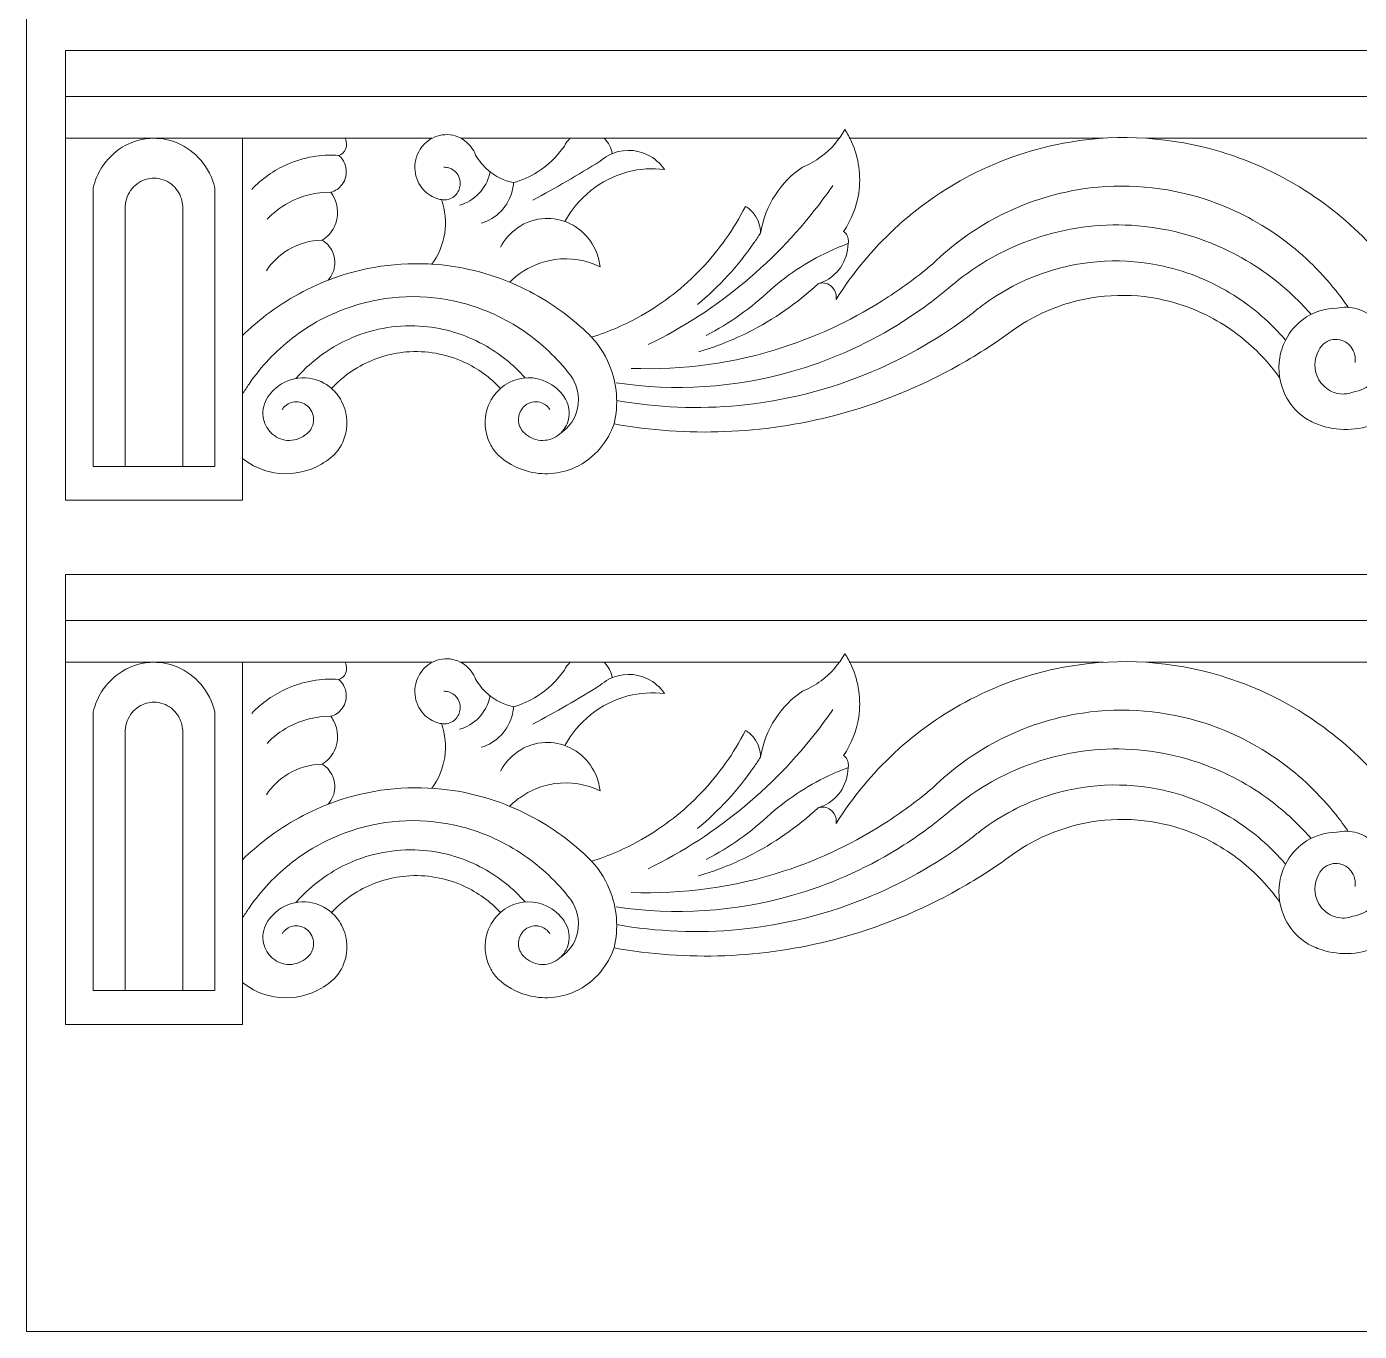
# Model space of a CAD drawing. Header units: millimetres. Extents: x 5151 to 5395, y 762 to 1020.
# Drawn here: x 5151 to 5219.7, y 898 to 965.2 of the extents above; entities that cross this region are included whole.
import ezdxf

# ---------------------------------------------------------------- set-up
doc = ezdxf.new("R2010")
doc.units = ezdxf.units.MM
doc.header["$MEASUREMENT"] = 0
doc.layers.add('SITARA ALL', color=18, linetype='Continuous', true_color=0x000000)

msp = doc.modelspace()

# ---------------------------------------------------------------- linework, layer by layer
at = {"layer": 'SITARA ALL', "lineweight": 9}
for points, knots in [([(5151.033, 1020.027), (5151.033, 1020.027), (5395.033, 1020.027), (5395.033, 1020.027), (5395.033, 1020.027), (5395.033, 898.027), (5395.033, 898.027), (5395.033, 898.027), (5151.033, 898.027), (5151.033, 898.027), (5151.033, 898.027), (5151.033, 1020.027), (5151.033, 1020.027)], [0, 0, 0, 0, 0.25, 0.25, 0.25, 0.5, 0.5, 0.5, 0.75, 0.75, 0.75, 1, 1, 1, 1]), ([(5162.156, 959.497), (5162.156, 959.497), (5162.156, 940.845), (5162.156, 940.845), (5162.156, 940.845), (5153.033, 940.845), (5153.033, 940.845), (5153.033, 940.845), (5153.033, 964.027), (5153.033, 964.027), (5153.033, 964.027), (5252.987, 964.027), (5252.987, 964.027), (5252.987, 964.027), (5352.941, 964.027), (5352.941, 964.027), (5352.941, 964.027), (5352.941, 940.845), (5352.941, 940.845), (5352.941, 940.845), (5343.818, 940.845), (5343.818, 940.845), (5343.818, 940.845), (5343.818, 959.497), (5343.818, 959.497)], [0, 0, 0, 0, 0.111111, 0.111111, 0.111111, 0.222222, 0.222222, 0.222222, 0.333333, 0.333333, 0.333333, 0.444444, 0.444444, 0.444444, 0.555556, 0.555556, 0.555556, 0.666667, 0.666667, 0.666667, 0.777778, 0.777778, 0.777778, 1, 1, 1, 1]), ([(5153.033, 961.646), (5153.033, 961.646), (5252.987, 961.646), (5252.987, 961.646), (5252.987, 961.646), (5352.941, 961.646), (5352.941, 961.646)], [0, 0, 0, 0, 0.333333, 0.333333, 0.333333, 1, 1, 1, 1]), ([(5153.033, 959.497), (5153.033, 959.497), (5171.92, 959.497), (5171.92, 959.497), (5171.92, 959.497), (5162.476, 959.497), (5162.476, 959.497)], [0, 0, 0, 0, 0.333333, 0.333333, 0.333333, 1, 1, 1, 1]), ([(5160.722, 942.586), (5160.722, 942.586), (5160.722, 956.948), (5160.722, 956.948), (5160.6, 957.473), (5160.354, 957.96), (5160.006, 958.37), (5159.676, 958.758), (5159.259, 959.063), (5158.789, 959.258), (5158.41, 959.416), (5158.004, 959.497), (5157.594, 959.497), (5157.016, 959.496), (5156.449, 959.336), (5155.956, 959.032), (5155.524, 958.767), (5155.161, 958.405), (5154.893, 957.974), (5154.695, 957.658), (5154.552, 957.311), (5154.467, 956.948), (5154.467, 956.948), (5154.467, 942.586), (5154.467, 942.586), (5154.467, 942.586), (5160.722, 942.586), (5160.722, 942.586)], [0, 0, 0, 0, 0.111111, 0.111111, 0.111111, 0.222222, 0.222222, 0.222222, 0.333333, 0.333333, 0.333333, 0.444444, 0.444444, 0.444444, 0.555556, 0.555556, 0.555556, 0.666667, 0.666667, 0.666667, 0.777778, 0.777778, 0.777778, 0.888889, 0.888889, 0.888889, 1, 1, 1, 1]), ([(5162.63, 956.859), (5163.149, 957.407), (5163.772, 957.847), (5164.462, 958.153), (5165.297, 958.523), (5166.211, 958.681), (5167.122, 958.612), (5167.274, 958.667), (5167.397, 958.781), (5167.464, 958.928), (5167.548, 959.11), (5167.543, 959.32), (5167.448, 959.497)], [0, 0, 0, 0, 0.2, 0.2, 0.2, 0.4, 0.4, 0.4, 0.6, 0.6, 0.6, 1, 1, 1, 1]), ([(5174.458, 955.12), (5174.848, 955.233), (5175.2, 955.447), (5175.478, 955.742), (5175.771, 956.052), (5175.975, 956.434), (5176.07, 956.85), (5176.098, 956.969), (5176.116, 957.09), (5176.126, 957.211), (5175.64, 957.31), (5175.187, 957.531), (5174.812, 957.855), (5174.556, 958.076), (5174.339, 958.339), (5174.17, 958.631), (5174.056, 958.924), (5173.863, 959.179), (5173.612, 959.367), (5173.314, 959.591), (5172.947, 959.702), (5172.575, 959.681), (5172.22, 959.66), (5171.882, 959.521), (5171.615, 959.286), (5171.533, 959.214), (5171.458, 959.134), (5171.391, 959.047), (5171.155, 958.736), (5171.03, 958.355), (5171.039, 957.964), (5171.046, 957.592), (5171.173, 957.232), (5171.402, 956.939), (5171.595, 956.69), (5171.856, 956.503), (5172.154, 956.4), (5172.238, 956.372), (5172.324, 956.35), (5172.411, 956.336), (5172.642, 956.291), (5172.88, 956.351), (5173.062, 956.499), (5173.223, 956.631), (5173.33, 956.818), (5173.362, 957.024), (5173.366, 957.048), (5173.369, 957.072), (5173.371, 957.096), (5173.389, 957.325), (5173.314, 957.553), (5173.163, 957.727), (5173.028, 957.883), (5172.837, 957.981), (5172.631, 957.999), (5172.6, 958.002), (5172.569, 958.003), (5172.538, 958.002)], [0, 0, 0, 0, 0.05, 0.05, 0.05, 0.1, 0.1, 0.1, 0.15, 0.15, 0.15, 0.2, 0.2, 0.2, 0.25, 0.25, 0.25, 0.3, 0.3, 0.3, 0.35, 0.35, 0.35, 0.4, 0.4, 0.4, 0.45, 0.45, 0.45, 0.5, 0.5, 0.5, 0.55, 0.55, 0.55, 0.6, 0.6, 0.6, 0.65, 0.65, 0.65, 0.7, 0.7, 0.7, 0.75, 0.75, 0.75, 0.8, 0.8, 0.8, 0.85, 0.85, 0.85, 0.9, 0.9, 0.9, 1, 1, 1, 1]), ([(5192.911, 959.497), (5192.911, 959.497), (5173.408, 959.497), (5173.408, 959.497), (5173.408, 959.497), (5192.911, 959.497), (5192.911, 959.497)], [0, 0, 0, 0, 0.5, 0.5, 0.5, 1, 1, 1, 1]), ([(5179.04, 959.497), (5178.918, 959.382), (5178.818, 959.246), (5178.746, 959.095), (5178.373, 958.556), (5177.895, 958.098), (5177.34, 957.749), (5176.963, 957.513), (5176.554, 957.332), (5176.126, 957.211)], [0, 0, 0, 0, 0.25, 0.25, 0.25, 0.5, 0.5, 0.5, 1, 1, 1, 1]), ([(5193.364, 954.07), (5193.408, 954.262), (5193.358, 954.463), (5193.228, 954.61), (5193.198, 954.644), (5193.164, 954.674), (5193.127, 954.699), (5193.536, 955.288), (5193.803, 955.962), (5193.909, 956.671), (5194.044, 957.569), (5193.917, 958.486), (5193.544, 959.313), (5193.445, 959.531), (5193.33, 959.741), (5193.199, 959.941), (5192.891, 959.398), (5192.474, 958.924), (5191.973, 958.55), (5191.675, 958.328), (5191.351, 958.146), (5191.007, 958.006), (5190.453, 957.631), (5189.981, 957.148), (5189.617, 956.587), (5189.226, 955.987), (5188.964, 955.313), (5188.846, 954.607), (5188.851, 954.962), (5188.738, 955.308), (5188.524, 955.592), (5188.403, 955.752), (5188.251, 955.886), (5188.078, 955.987), (5187.474, 954.81), (5186.704, 953.726), (5185.792, 952.769), (5184.89, 951.821), (5183.853, 951.01), (5182.715, 950.363), (5181.901, 949.901), (5181.04, 949.527), (5180.147, 949.248)], [0, 0, 0, 0, 0.066667, 0.066667, 0.066667, 0.133333, 0.133333, 0.133333, 0.2, 0.2, 0.2, 0.266667, 0.266667, 0.266667, 0.333333, 0.333333, 0.333333, 0.4, 0.4, 0.4, 0.466667, 0.466667, 0.466667, 0.533333, 0.533333, 0.533333, 0.6, 0.6, 0.6, 0.666667, 0.666667, 0.666667, 0.733333, 0.733333, 0.733333, 0.8, 0.8, 0.8, 0.866667, 0.866667, 0.866667, 1, 1, 1, 1]), ([(5181.206, 958.703), (5181.162, 958.998), (5181.022, 959.27), (5180.809, 959.479), (5180.809, 959.479), (5180.79, 959.497), (5180.79, 959.497)], [0, 0, 0, 0, 0.333333, 0.333333, 0.333333, 1, 1, 1, 1]), ([(5191.815, 952.001), (5192.034, 952.081), (5192.279, 952.044), (5192.465, 951.903), (5192.616, 951.788), (5192.716, 951.619), (5192.745, 951.432), (5192.758, 951.354), (5192.758, 951.274), (5192.745, 951.195), (5193.589, 952.535), (5194.604, 953.759), (5195.763, 954.837), (5196.936, 955.927), (5198.251, 956.853), (5199.672, 957.591), (5201.281, 958.425), (5203.011, 959.002), (5204.799, 959.3), (5207.397, 959.732), (5210.062, 959.56), (5212.583, 958.797), (5214.204, 958.307), (5215.745, 957.583), (5217.157, 956.649), (5218.458, 955.789), (5219.641, 954.763), (5220.676, 953.597), (5220.818, 953.437), (5220.957, 953.275), (5221.093, 953.111), (5222.087, 951.623), (5223.256, 950.262), (5224.577, 949.055), (5225.92, 947.827), (5227.412, 946.774), (5229.019, 945.92), (5230.803, 944.972), (5232.713, 944.285), (5234.692, 943.878), (5237.95, 943.211), (5241.32, 943.329), (5244.523, 944.224), (5245.941, 944.62), (5247.313, 945.163), (5248.618, 945.843)], [0, 0, 0, 0, 0.0625, 0.0625, 0.0625, 0.125, 0.125, 0.125, 0.1875, 0.1875, 0.1875, 0.25, 0.25, 0.25, 0.3125, 0.3125, 0.3125, 0.375, 0.375, 0.375, 0.4375, 0.4375, 0.4375, 0.5, 0.5, 0.5, 0.5625, 0.5625, 0.5625, 0.625, 0.625, 0.625, 0.6875, 0.6875, 0.6875, 0.75, 0.75, 0.75, 0.8125, 0.8125, 0.8125, 0.875, 0.875, 0.875, 1, 1, 1, 1]), ([(5193.456, 959.497), (5193.456, 959.497), (5206.502, 959.497), (5206.502, 959.497), (5206.502, 959.497), (5193.456, 959.497), (5193.456, 959.497)], [0, 0, 0, 0, 0.5, 0.5, 0.5, 1, 1, 1, 1]), ([(5178.773, 955.21), (5179.106, 955.818), (5179.555, 956.356), (5180.094, 956.792), (5180.659, 957.249), (5181.316, 957.581), (5182.019, 957.765), (5182.635, 957.925), (5183.275, 957.966), (5183.906, 957.886), (5183.683, 958.213), (5183.38, 958.476), (5183.025, 958.65), (5182.395, 958.959), (5181.655, 958.949), (5181.034, 958.622), (5180.874, 958.538), (5180.724, 958.435), (5180.588, 958.315), (5179.452, 957.611), (5178.295, 956.941), (5177.118, 956.308)], [0, 0, 0, 0, 0.125, 0.125, 0.125, 0.25, 0.25, 0.25, 0.375, 0.375, 0.375, 0.5, 0.5, 0.5, 0.625, 0.625, 0.625, 0.75, 0.75, 0.75, 1, 1, 1, 1]), ([(5166.707, 956.716), (5166.941, 956.777), (5167.145, 956.916), (5167.288, 957.111), (5167.38, 957.236), (5167.445, 957.379), (5167.478, 957.532), (5167.545, 957.836), (5167.482, 958.154), (5167.305, 958.41), (5167.253, 958.485), (5167.192, 958.553), (5167.122, 958.612)], [0, 0, 0, 0, 0.2, 0.2, 0.2, 0.4, 0.4, 0.4, 0.6, 0.6, 0.6, 1, 1, 1, 1]), ([(5156.115, 942.586), (5156.115, 942.586), (5156.115, 955.998), (5156.115, 955.998), (5156.134, 956.33), (5156.257, 956.647), (5156.467, 956.904), (5156.66, 957.14), (5156.921, 957.31), (5157.214, 957.392), (5157.338, 957.426), (5157.466, 957.443), (5157.594, 957.443), (5157.922, 957.442), (5158.239, 957.331), (5158.495, 957.127), (5158.737, 956.934), (5158.914, 956.672), (5159.005, 956.377), (5159.043, 956.254), (5159.066, 956.127), (5159.073, 955.998), (5159.073, 955.998), (5159.073, 942.586), (5159.073, 942.586)], [0, 0, 0, 0, 0.111111, 0.111111, 0.111111, 0.222222, 0.222222, 0.222222, 0.333333, 0.333333, 0.333333, 0.444444, 0.444444, 0.444444, 0.555556, 0.555556, 0.555556, 0.666667, 0.666667, 0.666667, 0.777778, 0.777778, 0.777778, 1, 1, 1, 1]), ([(5173.338, 956.048), (5173.718, 956.152), (5174.062, 956.358), (5174.333, 956.644), (5174.616, 956.942), (5174.812, 957.311), (5174.903, 957.712), (5174.907, 957.731), (5174.911, 957.751), (5174.915, 957.771)], [0, 0, 0, 0, 0.25, 0.25, 0.25, 0.5, 0.5, 0.5, 1, 1, 1, 1]), ([(5166.258, 954.248), (5166.527, 954.408), (5166.743, 954.643), (5166.882, 954.924), (5167.13, 955.425), (5167.117, 956.015), (5166.847, 956.504), (5166.806, 956.578), (5166.759, 956.649), (5166.707, 956.716), (5165.947, 956.725), (5165.197, 956.538), (5164.53, 956.172), (5164.12, 955.947), (5163.747, 955.66), (5163.424, 955.321)], [0, 0, 0, 0, 0.166667, 0.166667, 0.166667, 0.333333, 0.333333, 0.333333, 0.5, 0.5, 0.5, 0.666667, 0.666667, 0.666667, 1, 1, 1, 1]), ([(5182.185, 947.641), (5184.842, 947.536), (5187.496, 947.904), (5190.024, 948.728), (5191.932, 949.351), (5193.749, 950.222), (5195.429, 951.32), (5196.231, 951.843), (5197, 952.416), (5197.731, 953.035), (5198.711, 953.988), (5199.822, 954.796), (5201.031, 955.433), (5202.416, 956.163), (5203.914, 956.653), (5205.462, 956.884), (5207.575, 957.198), (5209.733, 957.016), (5211.763, 956.354), (5213.132, 955.907), (5214.424, 955.253), (5215.594, 954.414), (5216.69, 953.628), (5217.67, 952.693), (5218.507, 951.636), (5218.725, 951.361), (5218.933, 951.078), (5219.131, 950.788)], [0, 0, 0, 0, 0.1, 0.1, 0.1, 0.2, 0.2, 0.2, 0.3, 0.3, 0.3, 0.4, 0.4, 0.4, 0.5, 0.5, 0.5, 0.6, 0.6, 0.6, 0.7, 0.7, 0.7, 0.8, 0.8, 0.8, 1, 1, 1, 1]), ([(5183.058, 948.864), (5184.845, 949.732), (5186.519, 950.815), (5188.043, 952.089), (5189.548, 953.347), (5190.899, 954.777), (5192.07, 956.351), (5192.245, 956.586), (5192.416, 956.824), (5192.583, 957.066)], [0, 0, 0, 0, 0.25, 0.25, 0.25, 0.5, 0.5, 0.5, 1, 1, 1, 1]), ([(5171.908, 953.011), (5172.259, 953.477), (5172.488, 954.022), (5172.576, 954.599), (5172.665, 955.183), (5172.609, 955.779), (5172.411, 956.336)], [0, 0, 0, 0, 0.333333, 0.333333, 0.333333, 1, 1, 1, 1]), ([(5175.455, 953.888), (5175.664, 954.287), (5175.966, 954.63), (5176.335, 954.888), (5176.752, 955.179), (5177.245, 955.346), (5177.753, 955.368), (5177.964, 955.377), (5178.174, 955.361), (5178.381, 955.32), (5178.84, 955.227), (5179.268, 955.017), (5179.622, 954.71), (5179.974, 954.405), (5180.245, 954.018), (5180.412, 953.583), (5180.501, 953.353), (5180.56, 953.112), (5180.588, 952.868), (5179.864, 953.226), (5179.048, 953.358), (5178.248, 953.246), (5177.597, 953.154), (5176.979, 952.906), (5176.445, 952.523), (5176.26, 952.39), (5176.085, 952.242), (5175.924, 952.08)], [0, 0, 0, 0, 0.1, 0.1, 0.1, 0.2, 0.2, 0.2, 0.3, 0.3, 0.3, 0.4, 0.4, 0.4, 0.5, 0.5, 0.5, 0.6, 0.6, 0.6, 0.7, 0.7, 0.7, 0.8, 0.8, 0.8, 1, 1, 1, 1]), ([(5181.412, 946.898), (5184.432, 946.445), (5187.513, 946.642), (5190.45, 947.477), (5192.358, 948.019), (5194.182, 948.819), (5195.873, 949.855), (5196.861, 950.46), (5197.8, 951.142), (5198.682, 951.893), (5199.715, 952.766), (5200.875, 953.478), (5202.121, 954.004), (5203.666, 954.656), (5205.323, 955.005), (5207, 955.032), (5208.727, 955.059), (5210.443, 954.743), (5212.047, 954.102), (5213.313, 953.598), (5214.494, 952.902), (5215.55, 952.04), (5216.152, 951.549), (5216.711, 951.008), (5217.222, 950.422)], [0, 0, 0, 0, 0.111111, 0.111111, 0.111111, 0.222222, 0.222222, 0.222222, 0.333333, 0.333333, 0.333333, 0.444444, 0.444444, 0.444444, 0.555556, 0.555556, 0.555556, 0.666667, 0.666667, 0.666667, 0.777778, 0.777778, 0.777778, 1, 1, 1, 1]), ([(5185.608, 950.935), (5186.716, 951.853), (5187.692, 952.918), (5188.51, 954.102), (5188.625, 954.268), (5188.737, 954.436), (5188.846, 954.607)], [0, 0, 0, 0, 0.333333, 0.333333, 0.333333, 1, 1, 1, 1]), ([(5166.569, 952.186), (5166.779, 952.418), (5166.901, 952.716), (5166.914, 953.029), (5166.93, 953.353), (5166.828, 953.672), (5166.628, 953.927), (5166.526, 954.057), (5166.401, 954.166), (5166.258, 954.248), (5165.639, 954.242), (5165.033, 954.068), (5164.504, 953.745), (5164.059, 953.474), (5163.679, 953.108), (5163.39, 952.674)], [0, 0, 0, 0, 0.166667, 0.166667, 0.166667, 0.333333, 0.333333, 0.333333, 0.5, 0.5, 0.5, 0.666667, 0.666667, 0.666667, 1, 1, 1, 1]), ([(5186.048, 949.342), (5187.255, 949.965), (5188.369, 950.753), (5189.358, 951.685), (5190.321, 952.534), (5191.408, 953.231), (5192.58, 953.753), (5192.838, 953.868), (5193.099, 953.973), (5193.364, 954.07), (5193.357, 953.626), (5193.217, 953.193), (5192.964, 952.828), (5192.747, 952.516), (5192.451, 952.268), (5192.107, 952.109), (5192.012, 952.065), (5191.915, 952.029), (5191.815, 952.001), (5190.742, 951.003), (5189.533, 950.162), (5188.225, 949.503), (5187.4, 949.089), (5186.54, 948.75), (5185.655, 948.491)], [0, 0, 0, 0, 0.111111, 0.111111, 0.111111, 0.222222, 0.222222, 0.222222, 0.333333, 0.333333, 0.333333, 0.444444, 0.444444, 0.444444, 0.555556, 0.555556, 0.555556, 0.666667, 0.666667, 0.666667, 0.777778, 0.777778, 0.777778, 1, 1, 1, 1]), ([(5215.909, 949.097), (5215.137, 949.997), (5214.236, 950.777), (5213.233, 951.409), (5212.124, 952.109), (5210.904, 952.613), (5209.625, 952.902), (5207.621, 953.352), (5205.532, 953.25), (5203.582, 952.605), (5202.385, 952.209), (5201.261, 951.621), (5200.254, 950.863), (5200.086, 950.736), (5199.92, 950.605), (5199.759, 950.469), (5198.162, 949.251), (5196.418, 948.239), (5194.568, 947.459), (5192.397, 946.543), (5190.1, 945.961), (5187.756, 945.733), (5185.648, 945.529), (5183.522, 945.614), (5181.437, 945.985)], [0, 0, 0, 0, 0.111111, 0.111111, 0.111111, 0.222222, 0.222222, 0.222222, 0.333333, 0.333333, 0.333333, 0.444444, 0.444444, 0.444444, 0.555556, 0.555556, 0.555556, 0.666667, 0.666667, 0.666667, 0.777778, 0.777778, 0.777778, 1, 1, 1, 1]), ([(5177.991, 945.527), (5177.871, 945.707), (5177.69, 945.837), (5177.482, 945.892), (5177.22, 945.961), (5176.942, 945.903), (5176.73, 945.735), (5176.699, 945.711), (5176.67, 945.685), (5176.643, 945.657), (5176.469, 945.478), (5176.374, 945.237), (5176.379, 944.988), (5176.382, 944.744), (5176.48, 944.511), (5176.653, 944.339), (5176.683, 944.31), (5176.715, 944.283), (5176.748, 944.258), (5176.991, 944.046), (5177.303, 943.929), (5177.625, 943.928), (5177.945, 943.93), (5178.254, 944.046), (5178.496, 944.256), (5178.516, 944.273), (5178.536, 944.291), (5178.556, 944.31), (5178.779, 944.528), (5178.925, 944.813), (5178.971, 945.122), (5179.027, 945.487), (5178.942, 945.86), (5178.733, 946.164), (5178.733, 946.164), (5178.726, 946.176), (5178.726, 946.176), (5178.504, 946.503), (5178.2, 946.766), (5177.845, 946.939), (5177.226, 947.24), (5176.5, 947.229), (5175.89, 946.909), (5175.733, 946.827), (5175.586, 946.726), (5175.453, 946.609), (5175.145, 946.339), (5174.915, 945.993), (5174.784, 945.605), (5174.578, 944.997), (5174.625, 944.332), (5174.913, 943.759), (5175.018, 943.551), (5175.154, 943.36), (5175.316, 943.192), (5175.735, 942.804), (5176.239, 942.518), (5176.787, 942.357), (5177.614, 942.116), (5178.5, 942.18), (5179.284, 942.536), (5179.792, 942.768), (5180.242, 943.11), (5180.601, 943.539), (5180.909, 943.907), (5181.147, 944.329), (5181.302, 944.784), (5181.542, 945.788), (5181.462, 946.841), (5181.073, 947.797), (5180.822, 948.412), (5180.446, 948.969), (5179.967, 949.431), (5179.946, 949.451), (5179.925, 949.472), (5179.903, 949.492), (5178.967, 950.383), (5177.904, 951.129), (5176.747, 951.706), (5175.394, 952.382), (5173.93, 952.809), (5172.426, 952.968), (5170.559, 953.163), (5168.674, 952.939), (5166.905, 952.31), (5165.637, 951.86), (5164.448, 951.213), (5163.38, 950.393), (5162.95, 950.063), (5162.542, 949.707), (5162.156, 949.327)], [0, 0, 0, 0, 0.032258, 0.032258, 0.032258, 0.064516, 0.064516, 0.064516, 0.096774, 0.096774, 0.096774, 0.129032, 0.129032, 0.129032, 0.16129, 0.16129, 0.16129, 0.193548, 0.193548, 0.193548, 0.225806, 0.225806, 0.225806, 0.258065, 0.258065, 0.258065, 0.290323, 0.290323, 0.290323, 0.322581, 0.322581, 0.322581, 0.354839, 0.354839, 0.354839, 0.387097, 0.387097, 0.387097, 0.419355, 0.419355, 0.419355, 0.451613, 0.451613, 0.451613, 0.483871, 0.483871, 0.483871, 0.516129, 0.516129, 0.516129, 0.548387, 0.548387, 0.548387, 0.580645, 0.580645, 0.580645, 0.612903, 0.612903, 0.612903, 0.645161, 0.645161, 0.645161, 0.677419, 0.677419, 0.677419, 0.709677, 0.709677, 0.709677, 0.741935, 0.741935, 0.741935, 0.774194, 0.774194, 0.774194, 0.806452, 0.806452, 0.806452, 0.83871, 0.83871, 0.83871, 0.870968, 0.870968, 0.870968, 0.903226, 0.903226, 0.903226, 0.935484, 0.935484, 0.935484, 1, 1, 1, 1]), ([(5178.556, 944.31), (5178.856, 944.507), (5179.097, 944.78), (5179.256, 945.102), (5179.55, 945.701), (5179.543, 946.403), (5179.235, 946.995), (5179.177, 947.106), (5179.11, 947.211), (5179.033, 947.31), (5178.365, 948.176), (5177.566, 948.932), (5176.664, 949.552), (5175.686, 950.225), (5174.597, 950.722), (5173.448, 951.02), (5171.568, 951.506), (5169.589, 951.437), (5167.748, 950.82), (5166.653, 950.452), (5165.629, 949.903), (5164.717, 949.194), (5163.859, 948.527), (5163.109, 947.732), (5162.493, 946.836), (5162.375, 946.666), (5162.263, 946.492), (5162.156, 946.315)], [0, 0, 0, 0, 0.1, 0.1, 0.1, 0.2, 0.2, 0.2, 0.3, 0.3, 0.3, 0.4, 0.4, 0.4, 0.5, 0.5, 0.5, 0.6, 0.6, 0.6, 0.7, 0.7, 0.7, 0.8, 0.8, 0.8, 1, 1, 1, 1]), ([(5181.302, 944.784), (5185.081, 944.101), (5188.963, 944.25), (5192.679, 945.22), (5194.919, 945.806), (5197.073, 946.679), (5199.089, 947.818), (5200.1, 948.389), (5201.073, 949.023), (5202.003, 949.719), (5202.984, 950.38), (5204.076, 950.86), (5205.226, 951.136), (5207.016, 951.564), (5208.89, 951.476), (5210.632, 950.883), (5211.706, 950.516), (5212.71, 949.969), (5213.6, 949.264), (5214.368, 948.657), (5215.044, 947.943), (5215.61, 947.144)], [0, 0, 0, 0, 0.125, 0.125, 0.125, 0.25, 0.25, 0.25, 0.375, 0.375, 0.375, 0.5, 0.5, 0.5, 0.625, 0.625, 0.625, 0.75, 0.75, 0.75, 1, 1, 1, 1]), ([(5219.486, 947.949), (5219.527, 948.227), (5219.455, 948.51), (5219.287, 948.736), (5219.166, 948.898), (5218.999, 949.02), (5218.807, 949.085), (5218.519, 949.181), (5218.203, 949.137), (5217.953, 948.964), (5217.809, 948.866), (5217.693, 948.732), (5217.615, 948.575), (5217.354, 948.101), (5217.358, 947.524), (5217.628, 947.054), (5217.668, 946.984), (5217.714, 946.917), (5217.765, 946.854), (5217.958, 946.615), (5218.223, 946.444), (5218.52, 946.365), (5218.803, 946.291), (5219.102, 946.307), (5219.376, 946.411), (5219.761, 946.482), (5220.119, 946.659), (5220.409, 946.923), (5220.704, 947.192), (5220.922, 947.535), (5221.038, 947.918), (5221.146, 948.272), (5221.166, 948.648), (5221.097, 949.012), (5221.022, 949.41), (5220.84, 949.78), (5220.572, 950.082), (5220.312, 950.375), (5219.976, 950.59), (5219.601, 950.704), (5219.26, 950.807), (5218.898, 950.819), (5218.551, 950.74), (5217.999, 950.742), (5217.459, 950.587), (5216.993, 950.292), (5216.586, 950.035), (5216.247, 949.684), (5216.003, 949.269), (5215.806, 948.935), (5215.673, 948.567), (5215.61, 948.185), (5215.501, 947.53), (5215.6, 946.859), (5215.893, 946.263), (5216.107, 945.827), (5216.423, 945.449), (5216.813, 945.159), (5217.042, 944.99), (5217.293, 944.856), (5217.56, 944.759), (5218.551, 944.379), (5219.651, 944.403), (5220.624, 944.828), (5221.181, 945.072), (5221.679, 945.435), (5222.082, 945.891), (5222.2, 946.025), (5222.31, 946.165), (5222.41, 946.313), (5222.806, 946.893), (5223.058, 947.559), (5223.144, 948.256), (5223.25, 949.094), (5223.116, 949.944), (5222.757, 950.709), (5222.613, 951.016), (5222.433, 951.305), (5222.221, 951.57)], [0, 0, 0, 0, 0.037037, 0.037037, 0.037037, 0.074074, 0.074074, 0.074074, 0.111111, 0.111111, 0.111111, 0.148148, 0.148148, 0.148148, 0.185185, 0.185185, 0.185185, 0.222222, 0.222222, 0.222222, 0.259259, 0.259259, 0.259259, 0.296296, 0.296296, 0.296296, 0.333333, 0.333333, 0.333333, 0.37037, 0.37037, 0.37037, 0.407407, 0.407407, 0.407407, 0.444444, 0.444444, 0.444444, 0.481481, 0.481481, 0.481481, 0.518519, 0.518519, 0.518519, 0.555556, 0.555556, 0.555556, 0.592593, 0.592593, 0.592593, 0.62963, 0.62963, 0.62963, 0.666667, 0.666667, 0.666667, 0.703704, 0.703704, 0.703704, 0.740741, 0.740741, 0.740741, 0.777778, 0.777778, 0.777778, 0.814815, 0.814815, 0.814815, 0.851852, 0.851852, 0.851852, 0.888889, 0.888889, 0.888889, 0.925926, 0.925926, 0.925926, 1, 1, 1, 1]), ([(5176.724, 947.15), (5176.111, 947.843), (5175.383, 948.424), (5174.573, 948.87), (5173.624, 949.392), (5172.578, 949.71), (5171.5, 949.805), (5170.243, 949.915), (5168.978, 949.716), (5167.815, 949.225), (5166.946, 948.859), (5166.148, 948.34), (5165.46, 947.695), (5165.265, 947.513), (5165.08, 947.321), (5164.904, 947.121)], [0, 0, 0, 0, 0.166667, 0.166667, 0.166667, 0.333333, 0.333333, 0.333333, 0.5, 0.5, 0.5, 0.666667, 0.666667, 0.666667, 1, 1, 1, 1]), ([(5175.453, 946.609), (5174.917, 947.177), (5174.278, 947.637), (5173.569, 947.964), (5172.639, 948.392), (5171.614, 948.572), (5170.595, 948.485), (5169.703, 948.408), (5168.841, 948.131), (5168.072, 947.674), (5167.581, 947.383), (5167.134, 947.024), (5166.742, 946.609)], [0, 0, 0, 0, 0.2, 0.2, 0.2, 0.4, 0.4, 0.4, 0.6, 0.6, 0.6, 1, 1, 1, 1]), ([(5162.156, 942.995), (5162.633, 942.619), (5163.197, 942.368), (5163.796, 942.265), (5164.546, 942.137), (5165.317, 942.25), (5165.999, 942.587), (5166.32, 942.746), (5166.616, 942.949), (5166.878, 943.192), (5167.174, 943.499), (5167.38, 943.88), (5167.475, 944.296), (5167.605, 944.857), (5167.528, 945.446), (5167.259, 945.955), (5167.128, 946.203), (5166.953, 946.424), (5166.742, 946.609), (5166.416, 946.895), (5166.014, 947.079), (5165.585, 947.138), (5165.093, 947.203), (5164.594, 947.099), (5164.169, 946.841), (5163.891, 946.672), (5163.652, 946.445), (5163.469, 946.176), (5163.259, 945.876), (5163.17, 945.509), (5163.22, 945.147), (5163.261, 944.835), (5163.403, 944.546), (5163.625, 944.323), (5163.625, 944.323), (5163.639, 944.31), (5163.639, 944.31), (5163.86, 944.094), (5164.148, 943.961), (5164.456, 943.933), (5164.79, 943.905), (5165.123, 944.003), (5165.387, 944.21), (5165.407, 944.225), (5165.427, 944.241), (5165.446, 944.258), (5165.624, 944.391), (5165.748, 944.585), (5165.794, 944.803), (5165.853, 945.075), (5165.789, 945.358), (5165.62, 945.579), (5165.599, 945.606), (5165.576, 945.632), (5165.552, 945.657), (5165.387, 945.827), (5165.159, 945.922), (5164.922, 945.921), (5164.688, 945.918), (5164.466, 945.821), (5164.304, 945.652), (5164.267, 945.613), (5164.233, 945.571), (5164.204, 945.527)], [0, 0, 0, 0, 0.045455, 0.045455, 0.045455, 0.090909, 0.090909, 0.090909, 0.136364, 0.136364, 0.136364, 0.181818, 0.181818, 0.181818, 0.227273, 0.227273, 0.227273, 0.272727, 0.272727, 0.272727, 0.318182, 0.318182, 0.318182, 0.363636, 0.363636, 0.363636, 0.409091, 0.409091, 0.409091, 0.454545, 0.454545, 0.454545, 0.5, 0.5, 0.5, 0.545455, 0.545455, 0.545455, 0.590909, 0.590909, 0.590909, 0.636364, 0.636364, 0.636364, 0.681818, 0.681818, 0.681818, 0.727273, 0.727273, 0.727273, 0.772727, 0.772727, 0.772727, 0.818182, 0.818182, 0.818182, 0.863636, 0.863636, 0.863636, 0.909091, 0.909091, 0.909091, 1, 1, 1, 1]), ([(5162.156, 932.497), (5162.156, 932.497), (5162.156, 913.845), (5162.156, 913.845), (5162.156, 913.845), (5153.033, 913.845), (5153.033, 913.845), (5153.033, 913.845), (5153.033, 937.027), (5153.033, 937.027), (5153.033, 937.027), (5252.987, 937.027), (5252.987, 937.027), (5252.987, 937.027), (5352.941, 937.027), (5352.941, 937.027), (5352.941, 937.027), (5352.941, 913.845), (5352.941, 913.845), (5352.941, 913.845), (5343.818, 913.845), (5343.818, 913.845), (5343.818, 913.845), (5343.818, 932.497), (5343.818, 932.497)], [0, 0, 0, 0, 0.111111, 0.111111, 0.111111, 0.222222, 0.222222, 0.222222, 0.333333, 0.333333, 0.333333, 0.444444, 0.444444, 0.444444, 0.555556, 0.555556, 0.555556, 0.666667, 0.666667, 0.666667, 0.777778, 0.777778, 0.777778, 1, 1, 1, 1]), ([(5153.033, 934.646), (5153.033, 934.646), (5252.987, 934.646), (5252.987, 934.646), (5252.987, 934.646), (5352.941, 934.646), (5352.941, 934.646)], [0, 0, 0, 0, 0.333333, 0.333333, 0.333333, 1, 1, 1, 1]), ([(5174.458, 928.12), (5174.848, 928.232), (5175.2, 928.447), (5175.478, 928.742), (5175.771, 929.052), (5175.975, 929.434), (5176.07, 929.85), (5176.098, 929.969), (5176.116, 930.089), (5176.126, 930.211), (5175.64, 930.309), (5175.187, 930.531), (5174.812, 930.855), (5174.556, 931.076), (5174.339, 931.338), (5174.17, 931.631), (5174.056, 931.924), (5173.863, 932.179), (5173.612, 932.367), (5173.314, 932.59), (5172.947, 932.702), (5172.575, 932.681), (5172.22, 932.66), (5171.882, 932.521), (5171.615, 932.286), (5171.533, 932.214), (5171.458, 932.134), (5171.391, 932.047), (5171.155, 931.736), (5171.03, 931.354), (5171.039, 930.964), (5171.046, 930.592), (5171.173, 930.232), (5171.402, 929.939), (5171.595, 929.69), (5171.856, 929.503), (5172.154, 929.4), (5172.238, 929.372), (5172.324, 929.35), (5172.411, 929.336), (5172.642, 929.291), (5172.88, 929.351), (5173.062, 929.499), (5173.223, 929.631), (5173.33, 929.818), (5173.362, 930.024), (5173.366, 930.048), (5173.369, 930.072), (5173.371, 930.096), (5173.389, 930.325), (5173.314, 930.553), (5173.163, 930.727), (5173.028, 930.883), (5172.837, 930.981), (5172.631, 930.999), (5172.6, 931.002), (5172.569, 931.003), (5172.538, 931.002)], [0, 0, 0, 0, 0.05, 0.05, 0.05, 0.1, 0.1, 0.1, 0.15, 0.15, 0.15, 0.2, 0.2, 0.2, 0.25, 0.25, 0.25, 0.3, 0.3, 0.3, 0.35, 0.35, 0.35, 0.4, 0.4, 0.4, 0.45, 0.45, 0.45, 0.5, 0.5, 0.5, 0.55, 0.55, 0.55, 0.6, 0.6, 0.6, 0.65, 0.65, 0.65, 0.7, 0.7, 0.7, 0.75, 0.75, 0.75, 0.8, 0.8, 0.8, 0.85, 0.85, 0.85, 0.9, 0.9, 0.9, 1, 1, 1, 1]), ([(5193.364, 927.07), (5193.408, 927.262), (5193.358, 927.463), (5193.228, 927.61), (5193.198, 927.644), (5193.164, 927.674), (5193.127, 927.699), (5193.536, 928.288), (5193.803, 928.962), (5193.909, 929.671), (5194.044, 930.568), (5193.917, 931.486), (5193.544, 932.313), (5193.445, 932.531), (5193.33, 932.741), (5193.199, 932.941), (5192.891, 932.398), (5192.474, 931.924), (5191.973, 931.55), (5191.675, 931.328), (5191.351, 931.146), (5191.007, 931.006), (5190.453, 930.631), (5189.981, 930.148), (5189.617, 929.587), (5189.226, 928.987), (5188.964, 928.313), (5188.846, 927.606), (5188.851, 927.962), (5188.738, 928.308), (5188.524, 928.592), (5188.403, 928.752), (5188.251, 928.886), (5188.078, 928.987), (5187.474, 927.81), (5186.704, 926.726), (5185.792, 925.769), (5184.89, 924.821), (5183.853, 924.01), (5182.715, 923.363), (5181.901, 922.9), (5181.04, 922.527), (5180.147, 922.248)], [0, 0, 0, 0, 0.066667, 0.066667, 0.066667, 0.133333, 0.133333, 0.133333, 0.2, 0.2, 0.2, 0.266667, 0.266667, 0.266667, 0.333333, 0.333333, 0.333333, 0.4, 0.4, 0.4, 0.466667, 0.466667, 0.466667, 0.533333, 0.533333, 0.533333, 0.6, 0.6, 0.6, 0.666667, 0.666667, 0.666667, 0.733333, 0.733333, 0.733333, 0.8, 0.8, 0.8, 0.866667, 0.866667, 0.866667, 1, 1, 1, 1]), ([(5191.815, 925.001), (5192.034, 925.081), (5192.279, 925.044), (5192.465, 924.903), (5192.616, 924.788), (5192.716, 924.619), (5192.745, 924.432), (5192.758, 924.354), (5192.758, 924.274), (5192.745, 924.195), (5193.589, 925.535), (5194.604, 926.759), (5195.763, 927.837), (5196.936, 928.927), (5198.251, 929.853), (5199.672, 930.59), (5201.281, 931.425), (5203.011, 932.002), (5204.799, 932.3), (5207.397, 932.732), (5210.062, 932.56), (5212.583, 931.797), (5214.204, 931.307), (5215.745, 930.583), (5217.157, 929.649), (5218.458, 928.789), (5219.641, 927.763), (5220.676, 926.597), (5220.818, 926.437), (5220.957, 926.275), (5221.093, 926.111), (5222.087, 924.623), (5223.256, 923.261), (5224.577, 922.055), (5225.92, 920.827), (5227.412, 919.774), (5229.019, 918.92), (5230.803, 917.972), (5232.713, 917.285), (5234.692, 916.878), (5237.95, 916.211), (5241.32, 916.329), (5244.523, 917.224), (5245.941, 917.62), (5247.313, 918.163), (5248.618, 918.843)], [0, 0, 0, 0, 0.0625, 0.0625, 0.0625, 0.125, 0.125, 0.125, 0.1875, 0.1875, 0.1875, 0.25, 0.25, 0.25, 0.3125, 0.3125, 0.3125, 0.375, 0.375, 0.375, 0.4375, 0.4375, 0.4375, 0.5, 0.5, 0.5, 0.5625, 0.5625, 0.5625, 0.625, 0.625, 0.625, 0.6875, 0.6875, 0.6875, 0.75, 0.75, 0.75, 0.8125, 0.8125, 0.8125, 0.875, 0.875, 0.875, 1, 1, 1, 1]), ([(5153.033, 932.497), (5153.033, 932.497), (5171.92, 932.497), (5171.92, 932.497), (5171.92, 932.497), (5162.476, 932.497), (5162.476, 932.497)], [0, 0, 0, 0, 0.333333, 0.333333, 0.333333, 1, 1, 1, 1]), ([(5160.722, 915.586), (5160.722, 915.586), (5160.722, 929.948), (5160.722, 929.948), (5160.6, 930.473), (5160.354, 930.96), (5160.006, 931.37), (5159.676, 931.758), (5159.259, 932.063), (5158.789, 932.258), (5158.41, 932.416), (5158.004, 932.497), (5157.594, 932.497), (5157.016, 932.496), (5156.449, 932.335), (5155.956, 932.032), (5155.524, 931.767), (5155.161, 931.404), (5154.893, 930.974), (5154.695, 930.658), (5154.552, 930.311), (5154.467, 929.948), (5154.467, 929.948), (5154.467, 915.586), (5154.467, 915.586), (5154.467, 915.586), (5160.722, 915.586), (5160.722, 915.586)], [0, 0, 0, 0, 0.111111, 0.111111, 0.111111, 0.222222, 0.222222, 0.222222, 0.333333, 0.333333, 0.333333, 0.444444, 0.444444, 0.444444, 0.555556, 0.555556, 0.555556, 0.666667, 0.666667, 0.666667, 0.777778, 0.777778, 0.777778, 0.888889, 0.888889, 0.888889, 1, 1, 1, 1]), ([(5162.63, 929.859), (5163.149, 930.407), (5163.772, 930.847), (5164.462, 931.153), (5165.297, 931.523), (5166.211, 931.681), (5167.122, 931.612), (5167.274, 931.667), (5167.397, 931.781), (5167.464, 931.928), (5167.548, 932.11), (5167.543, 932.32), (5167.448, 932.497)], [0, 0, 0, 0, 0.2, 0.2, 0.2, 0.4, 0.4, 0.4, 0.6, 0.6, 0.6, 1, 1, 1, 1]), ([(5192.911, 932.497), (5192.911, 932.497), (5173.408, 932.497), (5173.408, 932.497), (5173.408, 932.497), (5192.911, 932.497), (5192.911, 932.497)], [0, 0, 0, 0, 0.5, 0.5, 0.5, 1, 1, 1, 1]), ([(5179.04, 932.497), (5178.918, 932.382), (5178.818, 932.246), (5178.746, 932.095), (5178.373, 931.556), (5177.895, 931.098), (5177.34, 930.749), (5176.963, 930.513), (5176.554, 930.332), (5176.126, 930.211)], [0, 0, 0, 0, 0.25, 0.25, 0.25, 0.5, 0.5, 0.5, 1, 1, 1, 1]), ([(5178.773, 928.21), (5179.106, 928.818), (5179.555, 929.355), (5180.094, 929.792), (5180.659, 930.249), (5181.316, 930.581), (5182.019, 930.765), (5182.635, 930.925), (5183.275, 930.966), (5183.906, 930.886), (5183.683, 931.213), (5183.38, 931.476), (5183.025, 931.65), (5182.395, 931.959), (5181.655, 931.949), (5181.034, 931.622), (5180.874, 931.538), (5180.724, 931.435), (5180.588, 931.315), (5179.452, 930.611), (5178.295, 929.941), (5177.118, 929.308)], [0, 0, 0, 0, 0.125, 0.125, 0.125, 0.25, 0.25, 0.25, 0.375, 0.375, 0.375, 0.5, 0.5, 0.5, 0.625, 0.625, 0.625, 0.75, 0.75, 0.75, 1, 1, 1, 1]), ([(5181.206, 931.703), (5181.162, 931.998), (5181.022, 932.27), (5180.809, 932.479), (5180.809, 932.479), (5180.79, 932.497), (5180.79, 932.497)], [0, 0, 0, 0, 0.333333, 0.333333, 0.333333, 1, 1, 1, 1]), ([(5193.456, 932.497), (5193.456, 932.497), (5206.502, 932.497), (5206.502, 932.497), (5206.502, 932.497), (5193.456, 932.497), (5193.456, 932.497)], [0, 0, 0, 0, 0.5, 0.5, 0.5, 1, 1, 1, 1]), ([(5166.707, 929.716), (5166.941, 929.777), (5167.145, 929.916), (5167.288, 930.111), (5167.38, 930.236), (5167.445, 930.379), (5167.478, 930.532), (5167.545, 930.836), (5167.482, 931.154), (5167.305, 931.41), (5167.253, 931.485), (5167.192, 931.552), (5167.122, 931.612)], [0, 0, 0, 0, 0.2, 0.2, 0.2, 0.4, 0.4, 0.4, 0.6, 0.6, 0.6, 1, 1, 1, 1]), ([(5173.338, 929.048), (5173.718, 929.152), (5174.062, 929.358), (5174.333, 929.644), (5174.616, 929.942), (5174.812, 930.311), (5174.903, 930.712), (5174.907, 930.731), (5174.911, 930.751), (5174.915, 930.771)], [0, 0, 0, 0, 0.25, 0.25, 0.25, 0.5, 0.5, 0.5, 1, 1, 1, 1]), ([(5156.115, 915.586), (5156.115, 915.586), (5156.115, 928.998), (5156.115, 928.998), (5156.134, 929.33), (5156.257, 929.647), (5156.467, 929.904), (5156.66, 930.14), (5156.921, 930.31), (5157.214, 930.391), (5157.338, 930.426), (5157.466, 930.443), (5157.594, 930.443), (5157.922, 930.442), (5158.239, 930.331), (5158.495, 930.127), (5158.737, 929.934), (5158.914, 929.672), (5159.005, 929.376), (5159.043, 929.254), (5159.066, 929.127), (5159.073, 928.998), (5159.073, 928.998), (5159.073, 915.586), (5159.073, 915.586)], [0, 0, 0, 0, 0.111111, 0.111111, 0.111111, 0.222222, 0.222222, 0.222222, 0.333333, 0.333333, 0.333333, 0.444444, 0.444444, 0.444444, 0.555556, 0.555556, 0.555556, 0.666667, 0.666667, 0.666667, 0.777778, 0.777778, 0.777778, 1, 1, 1, 1]), ([(5182.185, 920.641), (5184.842, 920.536), (5187.496, 920.904), (5190.024, 921.728), (5191.932, 922.351), (5193.749, 923.222), (5195.429, 924.319), (5196.231, 924.843), (5197, 925.416), (5197.731, 926.035), (5198.711, 926.988), (5199.822, 927.796), (5201.031, 928.433), (5202.416, 929.162), (5203.914, 929.653), (5205.462, 929.884), (5207.575, 930.198), (5209.733, 930.016), (5211.763, 929.354), (5213.132, 928.907), (5214.424, 928.253), (5215.594, 927.414), (5216.69, 926.628), (5217.67, 925.693), (5218.507, 924.636), (5218.725, 924.361), (5218.933, 924.078), (5219.131, 923.787)], [0, 0, 0, 0, 0.1, 0.1, 0.1, 0.2, 0.2, 0.2, 0.3, 0.3, 0.3, 0.4, 0.4, 0.4, 0.5, 0.5, 0.5, 0.6, 0.6, 0.6, 0.7, 0.7, 0.7, 0.8, 0.8, 0.8, 1, 1, 1, 1]), ([(5183.058, 921.864), (5184.845, 922.732), (5186.519, 923.815), (5188.043, 925.089), (5189.548, 926.347), (5190.899, 927.777), (5192.07, 929.351), (5192.245, 929.586), (5192.416, 929.824), (5192.583, 930.066)], [0, 0, 0, 0, 0.25, 0.25, 0.25, 0.5, 0.5, 0.5, 1, 1, 1, 1]), ([(5166.258, 927.248), (5166.527, 927.408), (5166.743, 927.643), (5166.882, 927.924), (5167.13, 928.424), (5167.117, 929.015), (5166.847, 929.504), (5166.806, 929.578), (5166.759, 929.649), (5166.707, 929.716), (5165.947, 929.725), (5165.197, 929.538), (5164.53, 929.172), (5164.12, 928.947), (5163.747, 928.66), (5163.424, 928.321)], [0, 0, 0, 0, 0.166667, 0.166667, 0.166667, 0.333333, 0.333333, 0.333333, 0.5, 0.5, 0.5, 0.666667, 0.666667, 0.666667, 1, 1, 1, 1]), ([(5171.908, 926.011), (5172.259, 926.477), (5172.488, 927.022), (5172.576, 927.599), (5172.665, 928.182), (5172.609, 928.779), (5172.411, 929.336)], [0, 0, 0, 0, 0.333333, 0.333333, 0.333333, 1, 1, 1, 1]), ([(5175.455, 926.888), (5175.664, 927.287), (5175.966, 927.63), (5176.335, 927.888), (5176.752, 928.179), (5177.245, 928.346), (5177.753, 928.368), (5177.964, 928.377), (5178.174, 928.361), (5178.381, 928.319), (5178.84, 928.227), (5179.268, 928.017), (5179.622, 927.71), (5179.974, 927.405), (5180.245, 927.018), (5180.412, 926.583), (5180.501, 926.353), (5180.56, 926.112), (5180.588, 925.868), (5179.864, 926.226), (5179.048, 926.358), (5178.248, 926.246), (5177.597, 926.154), (5176.979, 925.906), (5176.445, 925.523), (5176.26, 925.39), (5176.085, 925.242), (5175.924, 925.08)], [0, 0, 0, 0, 0.1, 0.1, 0.1, 0.2, 0.2, 0.2, 0.3, 0.3, 0.3, 0.4, 0.4, 0.4, 0.5, 0.5, 0.5, 0.6, 0.6, 0.6, 0.7, 0.7, 0.7, 0.8, 0.8, 0.8, 1, 1, 1, 1]), ([(5181.412, 919.898), (5184.432, 919.445), (5187.513, 919.642), (5190.45, 920.476), (5192.358, 921.019), (5194.182, 921.819), (5195.873, 922.855), (5196.861, 923.46), (5197.8, 924.142), (5198.682, 924.893), (5199.715, 925.766), (5200.875, 926.478), (5202.121, 927.004), (5203.666, 927.656), (5205.323, 928.005), (5207, 928.032), (5208.727, 928.059), (5210.443, 927.743), (5212.047, 927.102), (5213.313, 926.598), (5214.494, 925.902), (5215.55, 925.04), (5216.152, 924.549), (5216.711, 924.008), (5217.222, 923.422)], [0, 0, 0, 0, 0.111111, 0.111111, 0.111111, 0.222222, 0.222222, 0.222222, 0.333333, 0.333333, 0.333333, 0.444444, 0.444444, 0.444444, 0.555556, 0.555556, 0.555556, 0.666667, 0.666667, 0.666667, 0.777778, 0.777778, 0.777778, 1, 1, 1, 1]), ([(5166.569, 925.186), (5166.779, 925.418), (5166.901, 925.716), (5166.914, 926.029), (5166.93, 926.353), (5166.828, 926.672), (5166.628, 926.927), (5166.526, 927.057), (5166.401, 927.166), (5166.258, 927.248), (5165.639, 927.242), (5165.033, 927.068), (5164.504, 926.745), (5164.059, 926.473), (5163.679, 926.108), (5163.39, 925.674)], [0, 0, 0, 0, 0.166667, 0.166667, 0.166667, 0.333333, 0.333333, 0.333333, 0.5, 0.5, 0.5, 0.666667, 0.666667, 0.666667, 1, 1, 1, 1]), ([(5185.608, 923.935), (5186.716, 924.853), (5187.692, 925.918), (5188.51, 927.102), (5188.625, 927.268), (5188.737, 927.436), (5188.846, 927.606)], [0, 0, 0, 0, 0.333333, 0.333333, 0.333333, 1, 1, 1, 1]), ([(5186.048, 922.342), (5187.255, 922.965), (5188.369, 923.753), (5189.358, 924.684), (5190.321, 925.533), (5191.408, 926.231), (5192.58, 926.753), (5192.838, 926.868), (5193.099, 926.973), (5193.364, 927.07), (5193.357, 926.626), (5193.217, 926.193), (5192.964, 925.828), (5192.747, 925.516), (5192.451, 925.268), (5192.107, 925.109), (5192.012, 925.065), (5191.915, 925.029), (5191.815, 925.001), (5190.742, 924.003), (5189.533, 923.162), (5188.225, 922.503), (5187.4, 922.089), (5186.54, 921.75), (5185.655, 921.491)], [0, 0, 0, 0, 0.111111, 0.111111, 0.111111, 0.222222, 0.222222, 0.222222, 0.333333, 0.333333, 0.333333, 0.444444, 0.444444, 0.444444, 0.555556, 0.555556, 0.555556, 0.666667, 0.666667, 0.666667, 0.777778, 0.777778, 0.777778, 1, 1, 1, 1]), ([(5177.991, 918.527), (5177.871, 918.707), (5177.69, 918.837), (5177.482, 918.892), (5177.22, 918.961), (5176.942, 918.903), (5176.73, 918.735), (5176.699, 918.711), (5176.67, 918.685), (5176.643, 918.656), (5176.469, 918.478), (5176.374, 918.237), (5176.379, 917.988), (5176.382, 917.744), (5176.48, 917.511), (5176.653, 917.339), (5176.683, 917.31), (5176.715, 917.283), (5176.748, 917.258), (5176.991, 917.046), (5177.303, 916.929), (5177.625, 916.928), (5177.945, 916.93), (5178.254, 917.046), (5178.496, 917.256), (5178.516, 917.273), (5178.536, 917.291), (5178.556, 917.31), (5178.779, 917.528), (5178.925, 917.813), (5178.971, 918.122), (5179.027, 918.487), (5178.942, 918.86), (5178.733, 919.164), (5178.733, 919.164), (5178.726, 919.176), (5178.726, 919.176), (5178.504, 919.503), (5178.2, 919.765), (5177.845, 919.939), (5177.226, 920.24), (5176.5, 920.229), (5175.89, 919.909), (5175.733, 919.827), (5175.586, 919.726), (5175.453, 919.609), (5175.145, 919.339), (5174.915, 918.993), (5174.784, 918.605), (5174.578, 917.997), (5174.625, 917.332), (5174.913, 916.759), (5175.018, 916.551), (5175.154, 916.36), (5175.316, 916.192), (5175.735, 915.804), (5176.239, 915.518), (5176.787, 915.357), (5177.614, 915.116), (5178.5, 915.18), (5179.284, 915.536), (5179.792, 915.768), (5180.242, 916.11), (5180.601, 916.539), (5180.909, 916.907), (5181.147, 917.329), (5181.302, 917.784), (5181.542, 918.788), (5181.462, 919.841), (5181.073, 920.796), (5180.822, 921.412), (5180.446, 921.969), (5179.967, 922.431), (5179.946, 922.451), (5179.925, 922.471), (5179.903, 922.492), (5178.967, 923.383), (5177.904, 924.129), (5176.747, 924.706), (5175.394, 925.381), (5173.93, 925.809), (5172.426, 925.967), (5170.559, 926.163), (5168.674, 925.939), (5166.905, 925.31), (5165.637, 924.86), (5164.448, 924.213), (5163.38, 923.392), (5162.95, 923.063), (5162.542, 922.707), (5162.156, 922.326)], [0, 0, 0, 0, 0.032258, 0.032258, 0.032258, 0.064516, 0.064516, 0.064516, 0.096774, 0.096774, 0.096774, 0.129032, 0.129032, 0.129032, 0.16129, 0.16129, 0.16129, 0.193548, 0.193548, 0.193548, 0.225806, 0.225806, 0.225806, 0.258065, 0.258065, 0.258065, 0.290323, 0.290323, 0.290323, 0.322581, 0.322581, 0.322581, 0.354839, 0.354839, 0.354839, 0.387097, 0.387097, 0.387097, 0.419355, 0.419355, 0.419355, 0.451613, 0.451613, 0.451613, 0.483871, 0.483871, 0.483871, 0.516129, 0.516129, 0.516129, 0.548387, 0.548387, 0.548387, 0.580645, 0.580645, 0.580645, 0.612903, 0.612903, 0.612903, 0.645161, 0.645161, 0.645161, 0.677419, 0.677419, 0.677419, 0.709677, 0.709677, 0.709677, 0.741935, 0.741935, 0.741935, 0.774194, 0.774194, 0.774194, 0.806452, 0.806452, 0.806452, 0.83871, 0.83871, 0.83871, 0.870968, 0.870968, 0.870968, 0.903226, 0.903226, 0.903226, 0.935484, 0.935484, 0.935484, 1, 1, 1, 1]), ([(5215.909, 922.097), (5215.137, 922.997), (5214.236, 923.777), (5213.233, 924.409), (5212.124, 925.109), (5210.904, 925.613), (5209.625, 925.902), (5207.621, 926.352), (5205.532, 926.249), (5203.582, 925.605), (5202.385, 925.209), (5201.261, 924.62), (5200.254, 923.863), (5200.086, 923.736), (5199.92, 923.605), (5199.759, 923.469), (5198.162, 922.251), (5196.418, 921.239), (5194.568, 920.459), (5192.397, 919.543), (5190.1, 918.961), (5187.756, 918.733), (5185.648, 918.529), (5183.522, 918.614), (5181.437, 918.985)], [0, 0, 0, 0, 0.111111, 0.111111, 0.111111, 0.222222, 0.222222, 0.222222, 0.333333, 0.333333, 0.333333, 0.444444, 0.444444, 0.444444, 0.555556, 0.555556, 0.555556, 0.666667, 0.666667, 0.666667, 0.777778, 0.777778, 0.777778, 1, 1, 1, 1]), ([(5178.556, 917.31), (5178.856, 917.507), (5179.097, 917.78), (5179.256, 918.102), (5179.55, 918.701), (5179.543, 919.403), (5179.235, 919.995), (5179.177, 920.106), (5179.11, 920.211), (5179.033, 920.309), (5178.365, 921.176), (5177.566, 921.932), (5176.664, 922.552), (5175.686, 923.225), (5174.597, 923.722), (5173.448, 924.02), (5171.568, 924.506), (5169.589, 924.437), (5167.748, 923.82), (5166.653, 923.452), (5165.629, 922.903), (5164.717, 922.194), (5163.859, 921.527), (5163.109, 920.732), (5162.493, 919.836), (5162.375, 919.666), (5162.263, 919.492), (5162.156, 919.315)], [0, 0, 0, 0, 0.1, 0.1, 0.1, 0.2, 0.2, 0.2, 0.3, 0.3, 0.3, 0.4, 0.4, 0.4, 0.5, 0.5, 0.5, 0.6, 0.6, 0.6, 0.7, 0.7, 0.7, 0.8, 0.8, 0.8, 1, 1, 1, 1]), ([(5181.302, 917.784), (5185.081, 917.101), (5188.963, 917.25), (5192.679, 918.22), (5194.919, 918.806), (5197.073, 919.679), (5199.089, 920.818), (5200.1, 921.389), (5201.073, 922.023), (5202.003, 922.719), (5202.984, 923.38), (5204.076, 923.86), (5205.226, 924.136), (5207.016, 924.564), (5208.89, 924.476), (5210.632, 923.883), (5211.706, 923.516), (5212.71, 922.969), (5213.6, 922.264), (5214.368, 921.657), (5215.044, 920.943), (5215.61, 920.144)], [0, 0, 0, 0, 0.125, 0.125, 0.125, 0.25, 0.25, 0.25, 0.375, 0.375, 0.375, 0.5, 0.5, 0.5, 0.625, 0.625, 0.625, 0.75, 0.75, 0.75, 1, 1, 1, 1]), ([(5219.486, 920.949), (5219.527, 921.227), (5219.455, 921.51), (5219.287, 921.736), (5219.166, 921.898), (5218.999, 922.02), (5218.807, 922.085), (5218.519, 922.181), (5218.203, 922.136), (5217.953, 921.964), (5217.809, 921.866), (5217.693, 921.732), (5217.615, 921.575), (5217.354, 921.101), (5217.358, 920.524), (5217.628, 920.054), (5217.668, 919.984), (5217.714, 919.917), (5217.765, 919.854), (5217.958, 919.615), (5218.223, 919.444), (5218.52, 919.365), (5218.803, 919.291), (5219.102, 919.307), (5219.376, 919.411), (5219.761, 919.482), (5220.119, 919.659), (5220.409, 919.923), (5220.704, 920.192), (5220.922, 920.535), (5221.038, 920.918), (5221.146, 921.272), (5221.166, 921.648), (5221.097, 922.012), (5221.022, 922.41), (5220.84, 922.78), (5220.572, 923.082), (5220.312, 923.375), (5219.976, 923.59), (5219.601, 923.704), (5219.26, 923.807), (5218.898, 923.819), (5218.551, 923.74), (5217.999, 923.742), (5217.459, 923.587), (5216.993, 923.292), (5216.586, 923.035), (5216.247, 922.684), (5216.003, 922.269), (5215.806, 921.935), (5215.673, 921.567), (5215.61, 921.185), (5215.501, 920.53), (5215.6, 919.859), (5215.893, 919.263), (5216.107, 918.827), (5216.423, 918.449), (5216.813, 918.159), (5217.042, 917.99), (5217.293, 917.856), (5217.56, 917.759), (5218.551, 917.379), (5219.651, 917.403), (5220.624, 917.828), (5221.181, 918.072), (5221.679, 918.434), (5222.082, 918.891), (5222.2, 919.025), (5222.31, 919.165), (5222.41, 919.313), (5222.806, 919.893), (5223.058, 920.559), (5223.144, 921.256), (5223.25, 922.094), (5223.116, 922.944), (5222.757, 923.709), (5222.613, 924.016), (5222.433, 924.305), (5222.221, 924.57)], [0, 0, 0, 0, 0.037037, 0.037037, 0.037037, 0.074074, 0.074074, 0.074074, 0.111111, 0.111111, 0.111111, 0.148148, 0.148148, 0.148148, 0.185185, 0.185185, 0.185185, 0.222222, 0.222222, 0.222222, 0.259259, 0.259259, 0.259259, 0.296296, 0.296296, 0.296296, 0.333333, 0.333333, 0.333333, 0.37037, 0.37037, 0.37037, 0.407407, 0.407407, 0.407407, 0.444444, 0.444444, 0.444444, 0.481481, 0.481481, 0.481481, 0.518519, 0.518519, 0.518519, 0.555556, 0.555556, 0.555556, 0.592593, 0.592593, 0.592593, 0.62963, 0.62963, 0.62963, 0.666667, 0.666667, 0.666667, 0.703704, 0.703704, 0.703704, 0.740741, 0.740741, 0.740741, 0.777778, 0.777778, 0.777778, 0.814815, 0.814815, 0.814815, 0.851852, 0.851852, 0.851852, 0.888889, 0.888889, 0.888889, 0.925926, 0.925926, 0.925926, 1, 1, 1, 1]), ([(5176.724, 920.15), (5176.111, 920.843), (5175.383, 921.424), (5174.573, 921.87), (5173.624, 922.391), (5172.578, 922.71), (5171.5, 922.805), (5170.243, 922.914), (5168.978, 922.716), (5167.815, 922.225), (5166.946, 921.858), (5166.148, 921.34), (5165.46, 920.695), (5165.265, 920.513), (5165.08, 920.321), (5164.904, 920.121)], [0, 0, 0, 0, 0.166667, 0.166667, 0.166667, 0.333333, 0.333333, 0.333333, 0.5, 0.5, 0.5, 0.666667, 0.666667, 0.666667, 1, 1, 1, 1]), ([(5175.453, 919.609), (5174.917, 920.177), (5174.278, 920.637), (5173.569, 920.964), (5172.639, 921.392), (5171.614, 921.572), (5170.595, 921.485), (5169.703, 921.408), (5168.841, 921.131), (5168.072, 920.674), (5167.581, 920.383), (5167.134, 920.024), (5166.742, 919.609)], [0, 0, 0, 0, 0.2, 0.2, 0.2, 0.4, 0.4, 0.4, 0.6, 0.6, 0.6, 1, 1, 1, 1]), ([(5162.156, 915.995), (5162.633, 915.619), (5163.197, 915.368), (5163.796, 915.265), (5164.546, 915.137), (5165.317, 915.25), (5165.999, 915.587), (5166.32, 915.745), (5166.616, 915.949), (5166.878, 916.192), (5167.174, 916.499), (5167.38, 916.88), (5167.475, 917.295), (5167.605, 917.857), (5167.528, 918.445), (5167.259, 918.955), (5167.128, 919.203), (5166.953, 919.424), (5166.742, 919.609), (5166.416, 919.895), (5166.014, 920.079), (5165.585, 920.137), (5165.093, 920.203), (5164.594, 920.099), (5164.169, 919.841), (5163.891, 919.672), (5163.652, 919.445), (5163.469, 919.176), (5163.259, 918.876), (5163.17, 918.509), (5163.22, 918.147), (5163.261, 917.835), (5163.403, 917.546), (5163.625, 917.323), (5163.625, 917.323), (5163.639, 917.31), (5163.639, 917.31), (5163.86, 917.094), (5164.148, 916.961), (5164.456, 916.933), (5164.79, 916.905), (5165.123, 917.003), (5165.387, 917.21), (5165.407, 917.225), (5165.427, 917.241), (5165.446, 917.258), (5165.624, 917.391), (5165.748, 917.585), (5165.794, 917.803), (5165.853, 918.075), (5165.789, 918.358), (5165.62, 918.578), (5165.599, 918.606), (5165.576, 918.632), (5165.552, 918.656), (5165.387, 918.827), (5165.159, 918.922), (5164.922, 918.921), (5164.688, 918.918), (5164.466, 918.821), (5164.304, 918.652), (5164.267, 918.613), (5164.233, 918.571), (5164.204, 918.527)], [0, 0, 0, 0, 0.045455, 0.045455, 0.045455, 0.090909, 0.090909, 0.090909, 0.136364, 0.136364, 0.136364, 0.181818, 0.181818, 0.181818, 0.227273, 0.227273, 0.227273, 0.272727, 0.272727, 0.272727, 0.318182, 0.318182, 0.318182, 0.363636, 0.363636, 0.363636, 0.409091, 0.409091, 0.409091, 0.454545, 0.454545, 0.454545, 0.5, 0.5, 0.5, 0.545455, 0.545455, 0.545455, 0.590909, 0.590909, 0.590909, 0.636364, 0.636364, 0.636364, 0.681818, 0.681818, 0.681818, 0.727273, 0.727273, 0.727273, 0.772727, 0.772727, 0.772727, 0.818182, 0.818182, 0.818182, 0.863636, 0.863636, 0.863636, 0.909091, 0.909091, 0.909091, 1, 1, 1, 1])]:
    msp.add_open_spline(points, degree=3, knots=knots, dxfattribs=at)
for points in [[(5223.707, 959.497), (5223.707, 959.497), (5208.724, 959.497), (5208.724, 959.497)], [(5223.707, 932.497), (5223.707, 932.497), (5208.724, 932.497), (5208.724, 932.497)]]:
    msp.add_open_spline(points, degree=3, dxfattribs=at)

doc.saveas('drawing.dxf')
